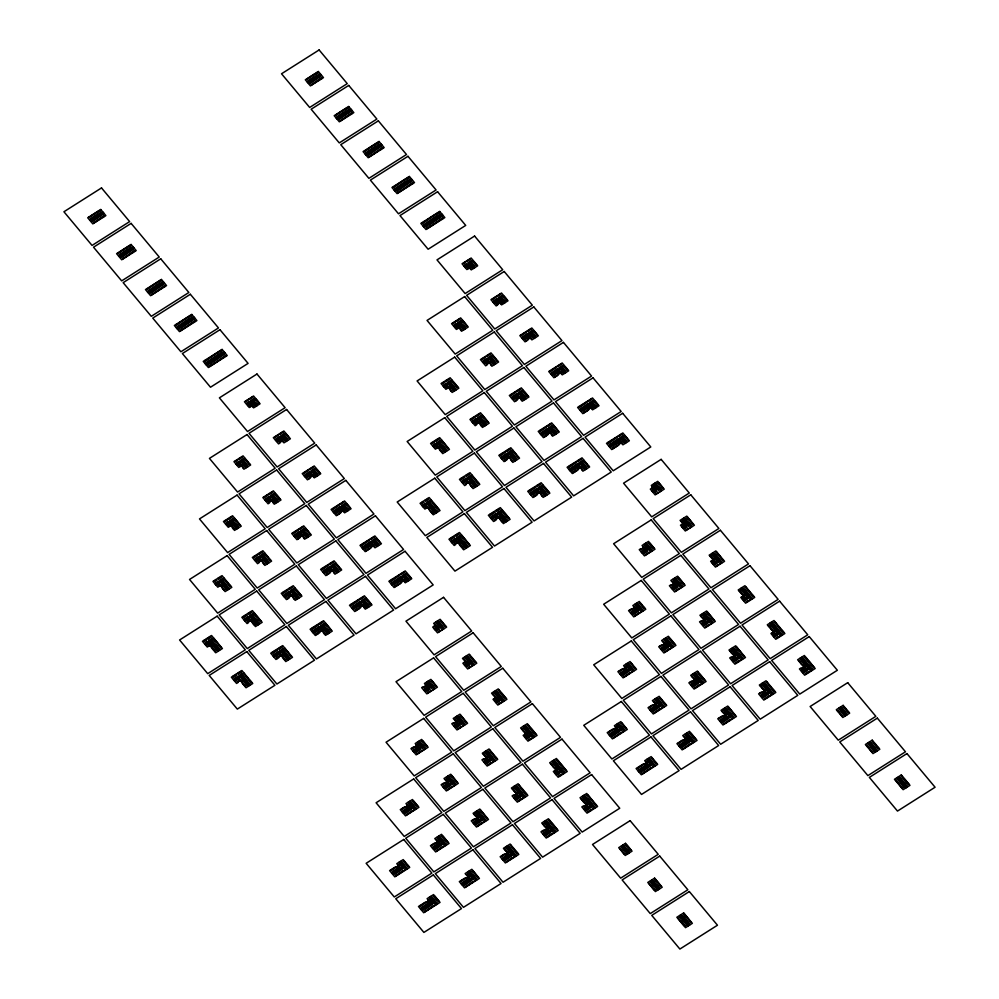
<?xml version="1.0" encoding="UTF-8"?>
<svg xmlns="http://www.w3.org/2000/svg" width="999" height="999" viewBox="0 0 999 999"><rect width="100%" height="100%" fill="white"/><g stroke="black" fill="none" stroke-linecap="round" stroke-linejoin="round"><path stroke-width="1.5" d="M89.773 220.242L102.822 211.963M307.38 82.268L320.442 73.988M90.734 221.403L103.796 213.124M308.354 83.429L321.403 75.15M118.656 256.144L133.167 246.94M336.263 118.169L350.774 108.966M119.63 257.305L134.128 248.114M337.237 119.331L351.748 110.127M147.54 292.045L163.499 281.93M365.159 154.071L381.118 143.956M148.514 293.219L164.473 283.092M366.121 155.232L382.08 145.117M176.436 327.959L193.843 316.92M394.043 189.985L411.451 178.946M177.397 329.121L194.817 318.082M395.017 191.146L412.425 180.107M205.319 363.861L224.176 351.91M422.927 225.886L441.795 213.936M206.293 365.022L225.15 353.072M423.901 227.048L442.757 215.097M246.616 404.358L255.719 398.589M464.223 266.383L473.326 260.614M247.59 405.519L256.805 399.887M465.197 267.545L474.413 261.913M251.448 405.269L257.892 401.186M469.055 267.295L475.499 263.212M251.923 405.844L249.263 407.53L244.443 401.76L253.546 395.991L260.065 403.783L253.621 407.867L250.25 403.833M469.53 267.869L466.87 269.555L462.05 263.786L471.153 258.017L477.672 265.809L471.228 269.892L467.857 265.859M252.535 406.568L258.978 402.485M470.142 268.594L476.585 264.51M236.126 464.248L245.217 458.479M453.733 326.273L462.837 320.492M275.499 440.272L286.051 433.578M493.119 302.285L503.671 295.604M237.088 465.409L246.303 459.777M454.707 327.435L463.923 321.803M276.473 441.433L284.128 436.575M494.08 303.446L501.735 298.601M284.24 436.713L287.138 434.877M501.848 298.738L504.757 296.903M240.946 465.159L247.39 461.076M458.566 327.185L465.01 323.102M241.433 465.734L238.773 467.42L233.953 461.65L243.044 455.869L250.649 464.972L243.943 469.218L242.857 467.919L249.563 463.673M459.041 327.747L456.381 329.433L451.56 323.664L460.664 317.894L468.256 326.998L461.563 331.243L460.477 329.945L467.17 325.699M281.78 440.259L288.224 436.176M499.4 302.285L505.844 298.202M279.608 442.52L282.267 440.834M497.215 304.545L499.875 302.859M242.033 466.458L248.476 462.375M459.652 328.484L466.083 324.4M282.867 441.558L289.31 437.475M500.487 303.584L506.918 299.5M225.624 524.125L234.728 518.356M443.231 386.151L452.335 380.382M265.01 500.149L275.562 493.456M482.617 362.175L493.169 355.482M226.598 525.287L235.814 519.655M304.395 476.173L316.396 468.568M444.205 387.312L453.421 381.68M522.002 338.199L534.003 330.582M265.984 501.311L273.626 496.466M483.591 363.336L491.246 358.491M273.738 496.603L276.648 494.755M491.358 358.629L494.255 356.78M305.357 477.335L314.46 471.565M522.976 339.36L532.08 333.591M230.457 525.037L236.9 520.954M314.573 471.703L317.482 469.867M448.064 387.063L454.508 382.979M532.192 333.728L535.089 331.893M230.931 525.611L228.272 527.297L223.451 521.528L232.555 515.759L241.246 526.161L234.54 530.407L232.367 527.809L239.073 523.551M448.551 387.637L445.891 389.323L441.071 383.554L450.162 377.784L458.853 388.174L452.147 392.432L449.975 389.835L456.68 385.577M271.291 500.149L277.734 496.066M488.898 362.162L495.342 358.079M269.106 502.397L271.765 500.711M486.725 364.423L489.385 362.737M231.543 526.336L237.987 522.252M312.125 475.249L318.569 471.166M449.15 388.361L455.594 384.278M529.732 337.275L536.176 333.191M309.94 477.51L312.6 475.824M527.559 339.523L530.219 337.837M272.377 501.448L278.821 497.365M489.985 363.461L496.428 359.378M313.211 476.548L319.655 472.465M530.819 338.574L537.262 334.49M279.907 498.663L273.202 502.909L274.288 504.208L280.994 499.962L273.389 490.859L262.837 497.552L268.057 503.796L269.505 502.872L264.285 496.628M497.514 360.689L490.809 364.935L491.895 366.233L498.601 361.988L490.996 352.884L480.444 359.578L485.664 365.821L487.112 364.897L481.905 358.653M233.454 529.108L240.16 524.85M451.061 391.133L457.767 386.875M215.135 584.015L224.226 578.246M432.742 446.029L441.845 440.259M254.508 560.039L265.06 553.346M472.127 422.053L482.679 415.372M216.096 585.177L225.312 579.545M293.893 536.051L305.894 528.446M433.716 447.19L442.932 441.558M511.513 398.077L523.513 390.472M255.482 561.201L263.137 556.343M473.101 423.214L480.744 418.369M263.249 556.48L266.146 554.645M333.279 512.075L346.728 503.546M480.856 418.506L483.766 416.67M550.886 374.101L564.348 365.572M294.867 537.225L303.971 531.443M512.475 399.238L521.578 393.469M219.967 584.927L226.398 580.844M304.083 531.593L306.98 529.745M437.574 446.953L444.018 442.869M521.69 393.606L524.6 391.77M220.442 585.489L217.782 587.187L212.962 581.406L222.053 575.636L231.83 587.337L225.125 591.595L221.865 587.687L228.571 583.441M334.253 513.236L344.805 506.555M438.049 447.515L435.389 449.2L430.569 443.431L439.672 437.662L449.438 449.363L442.744 453.608L439.485 449.712L446.191 445.467M551.86 375.262L562.412 368.581M260.801 560.027L267.233 555.943M344.917 506.693L347.814 504.845M478.409 422.053L484.852 417.969M562.524 368.718L565.434 366.87M258.616 562.287L261.276 560.601M476.223 424.313L478.883 422.627M221.041 586.226L227.485 582.142M301.636 535.127L308.067 531.043M438.661 448.251L445.104 444.168M519.243 397.152L525.686 393.069M299.45 537.387L302.11 535.701M517.057 399.413L519.717 397.727M261.875 561.326L268.319 557.242M342.47 510.239L348.901 506.156M479.495 423.351L485.939 419.268M560.077 372.252L566.52 368.169M340.284 512.487L342.944 510.801M557.892 374.513L560.551 372.827M302.709 536.426L309.153 532.342M520.329 398.451L526.773 394.368M269.405 558.541L262.7 562.799L264.872 565.397L271.578 561.138L262.887 550.749L252.347 557.43L257.555 563.673L259.003 562.762L253.796 556.518M343.544 511.538L349.987 507.455M487.025 420.567L480.319 424.812L482.492 427.422L489.185 423.164L480.507 412.774L469.955 419.455L475.174 425.699L476.623 424.775L471.403 418.544M561.163 373.551L567.607 369.468M222.952 588.985L229.658 584.74M310.239 533.641L303.534 537.899L304.62 539.198L311.326 534.952L303.721 525.849L291.72 533.454L296.94 539.697L299.837 537.862L294.63 531.618M440.571 451.011L447.265 446.765M527.859 395.666L521.153 399.925L522.24 401.223L528.933 396.965L521.341 387.874L509.34 395.479L514.547 401.723L517.457 399.887L512.237 393.643M263.786 564.098L270.492 559.84M481.406 426.111L488.099 421.865M224.038 590.284L230.744 586.038M441.658 452.31L448.351 448.064M204.633 643.893L213.736 638.124M422.252 505.919L431.343 500.149M244.018 619.917L254.57 613.224M461.625 481.943L472.177 475.249M205.607 645.054L214.822 639.422M283.404 595.941L295.404 588.336M423.214 507.08L432.43 501.448M501.011 457.967L513.011 450.349M244.992 621.078L252.635 616.233M462.599 483.104L470.254 478.259M252.759 616.371L255.657 614.522M322.789 571.965L336.238 563.436M470.367 478.396L473.264 476.548M540.397 433.991L553.846 425.462M284.378 597.102L293.469 591.333M501.985 459.128L511.088 453.359M209.465 644.805L215.909 640.721M293.594 591.47L296.491 589.635M362.162 547.989L377.073 538.536M427.072 506.83L433.516 502.747M511.201 453.496L514.098 451.648M579.782 410.015L594.68 400.562M209.94 645.379L207.28 647.065L202.46 641.296L211.563 635.526L222.427 648.526L215.722 652.772L211.376 647.577L218.082 643.319M323.751 573.126L334.303 566.433M427.56 507.405L424.9 509.09L420.079 503.321L429.17 497.552L440.035 510.551L433.329 514.797L428.983 509.602L435.689 505.344M541.371 435.152L551.923 428.459M250.299 619.904L256.743 615.821M334.415 566.57L337.325 564.735M467.907 481.93L474.35 477.847M552.035 428.596L554.932 426.76M248.114 622.165L250.774 620.479M363.137 549.15L375.137 541.533M465.734 484.19L468.394 482.505M580.756 411.176L592.757 403.559M210.552 646.103L216.995 642.02M291.134 595.017L297.577 590.933M375.249 541.683L378.159 539.835M428.159 508.129L434.602 504.045M508.741 457.043L515.184 452.959M592.869 403.696L595.766 401.86M288.948 597.277L291.608 595.579M506.568 459.29L509.228 457.604M251.386 621.216L257.829 617.132M331.968 570.117L338.411 566.033M468.993 483.229L475.437 479.145M549.575 432.142L556.018 428.059M329.782 572.377L332.442 570.691M547.402 434.403L550.062 432.717M292.22 596.316L298.664 592.232M372.802 545.217L379.245 541.133M509.827 458.341L516.271 454.258M590.409 407.242L596.853 403.159M370.617 547.477L373.276 545.791M588.236 409.503L590.896 407.817M258.916 618.431L252.21 622.677L255.469 626.573L262.175 622.327L252.397 610.626L241.845 617.32L247.065 623.563L248.514 622.639L243.294 616.395M333.054 571.416L339.498 567.332M476.523 480.444L469.817 484.702L473.076 488.598L479.782 484.353L470.005 472.652L459.453 479.345L464.672 485.589L466.121 484.665L460.914 478.421M550.661 433.441L557.105 429.358M212.462 648.875L219.168 644.617M299.75 593.531L293.044 597.777L295.217 600.374L301.923 596.128L293.231 585.726L281.231 593.344L286.451 599.587L289.348 597.739L284.128 591.495M373.888 546.515L380.332 542.432M430.07 510.901L436.775 506.643M517.357 455.556L510.651 459.802L512.824 462.4L519.53 458.154L510.839 447.752L498.838 455.369L504.058 461.613L506.955 459.765L501.748 453.521M591.495 408.541L597.939 404.458M253.296 623.975L260.002 619.73M340.584 568.631L333.878 572.889L334.965 574.188L341.67 569.929L334.066 560.839L320.617 569.368L325.824 575.611L330.182 572.852L324.962 566.608M470.904 486.001L477.609 481.755M558.191 430.656L551.485 434.902L552.572 436.201L559.278 431.955L551.673 422.864L538.224 431.393L543.444 437.624L547.789 434.865L542.582 428.633M213.549 650.174L220.255 645.928M294.131 599.075L300.836 594.83M431.156 512.2L437.862 507.942M511.738 461.101L518.444 456.855M254.383 625.274L261.089 621.028M471.99 487.3L478.696 483.054M214.635 651.473L221.341 647.227M432.242 513.498L438.948 509.24M233.529 679.795L244.068 673.114M451.136 541.82L461.688 535.139M272.902 655.819L284.902 648.214M490.521 517.844L502.522 510.239M234.49 680.968L242.145 676.111M452.11 542.981L459.752 538.136M242.257 676.248L245.155 674.412M312.287 631.843L325.736 623.314M459.865 538.274L462.774 536.438M529.895 493.868L543.356 485.339M273.876 656.98L282.979 651.211M491.483 519.005L500.586 513.236M283.092 651.348L285.989 649.512M351.673 607.867L366.571 598.426M500.699 513.374L503.608 511.538M569.28 469.892L584.19 460.439M313.261 633.004L323.813 626.323M530.869 495.029L544.443 486.638M239.81 679.795L246.241 675.711M323.926 626.46L326.823 624.612M391.059 583.891L407.405 573.526M457.417 541.82L463.861 537.737M608.666 445.916L625.024 435.552M237.625 682.055L240.284 680.369M352.647 609.028L364.647 601.423M455.232 544.08L457.892 542.395M570.254 471.053L582.255 463.449M280.644 654.894L287.075 650.811M364.76 601.56L367.657 599.725M498.251 516.92L504.695 512.837M582.367 463.586L585.277 461.75M278.459 657.155L281.119 655.469M392.033 585.052L405.482 576.523M496.066 519.18L498.726 517.494M609.64 447.077L623.089 438.549M240.896 681.093L247.327 677.01M321.478 629.994L327.909 625.911M405.594 576.66L408.491 574.825M458.504 543.119L464.947 539.035M539.085 492.02L545.529 487.937M623.201 438.686L626.111 436.85M319.293 632.255L321.953 630.569M536.9 494.28L539.56 492.594M281.73 656.193L288.162 652.11M362.312 605.107L368.743 601.023M499.338 518.219L505.781 514.135M579.919 467.132L586.363 463.049M360.127 607.367L362.787 605.669M577.734 469.38L580.394 467.694M248.414 678.309L241.708 682.567L246.054 687.762L252.759 683.503L241.908 670.516L231.356 677.197L236.563 683.441L238.012 682.529L232.804 676.286M322.565 631.306L328.996 627.222M403.146 580.207L409.578 576.123M466.034 540.334L459.328 544.58L463.673 549.787L470.367 545.529L459.515 532.529L448.963 539.223L454.183 545.466L455.631 544.542L450.412 538.311M540.172 493.319L546.615 489.235M620.754 442.232L627.197 438.149M400.961 582.467L403.621 580.781M618.568 444.493L621.228 442.807M289.248 653.408L282.542 657.667L285.801 661.563L292.507 657.317L282.742 645.616L270.729 653.221L275.949 659.465L278.846 657.629L273.639 651.385M363.399 606.405L369.83 602.322M506.868 515.434L500.162 519.692L503.421 523.588L510.114 519.33L500.349 507.642L488.349 515.247L493.556 521.49L496.466 519.655L491.246 513.411M581.006 468.431L587.449 464.348M242.794 683.865L249.5 679.607M330.082 628.521L323.376 632.767L325.549 635.364L332.255 631.118L323.576 620.716L310.115 629.245L315.334 635.489L319.68 632.729L314.473 626.485M404.233 581.505L410.664 577.422M460.414 545.879L467.12 541.633M547.702 490.534L540.996 494.792L543.169 497.39L549.862 493.144L541.183 482.742L527.734 491.271L532.942 497.514L537.3 494.755L532.08 488.511M621.84 443.531L628.284 439.448M283.629 658.965L290.334 654.707M370.916 603.621L364.21 607.867L365.297 609.165L372.003 604.919L364.41 595.816L349.5 605.269L354.72 611.513L360.514 607.829L355.307 601.585M501.248 520.991L507.954 516.733M588.536 465.646L581.83 469.892L582.917 471.191L589.622 466.945L582.017 457.842L567.107 467.295L572.327 473.538L578.134 469.855L572.914 463.611M243.881 685.164L250.587 680.906M324.463 634.065L331.168 629.82M461.501 547.177L468.206 542.932M542.082 496.091L548.788 491.845M284.715 660.264L291.421 656.018M502.335 522.29L509.028 518.031M244.967 686.463L251.673 682.205M462.587 548.488L469.28 544.23M434.752 624.687L441.196 620.604M652.359 486.713L658.803 482.629M435.364 625.411L432.704 627.097L437.525 632.879L446.628 627.097L440.109 619.305L433.666 623.388L437.038 627.422M652.971 487.437L650.312 489.123L655.132 494.892L664.235 489.123L657.717 481.331L651.286 485.414L654.657 489.448M435.839 625.986L442.282 621.902M653.446 488.012L659.889 483.928M440.459 625.049L443.369 623.201M658.079 487.062L660.976 485.227M434.378 629.108L440.584 625.187M651.997 491.133L658.191 487.2M435.352 630.269L444.455 624.5M652.959 492.295L662.062 486.525M442.632 627.647L445.542 625.799M660.252 489.672L663.149 487.824M470.267 655.406L463.561 659.652L462.475 658.353L469.18 654.108L476.785 663.199L467.682 668.968L462.862 663.199L465.522 661.513M687.874 517.42L681.168 521.678L680.082 520.379L686.788 516.121L694.392 525.224L685.289 530.993L680.469 525.224L683.129 523.538M425.524 684.765L431.968 680.681M643.144 546.79L649.575 542.707M423.476 687.175L426.136 685.489M464.91 660.789L471.353 656.705M641.083 549.2L643.743 547.514M682.517 522.814L688.96 518.731M426.61 686.063L433.054 681.98M644.23 548.089L650.661 544.005M465.996 662.087L472.44 658.004M683.603 524.113L690.047 520.029M431.243 685.114L434.14 683.279M648.851 547.14L651.748 545.304M423.701 690.109L431.356 685.252M641.321 552.135L648.963 547.277M470.616 661.138L473.526 659.303M688.236 523.164L691.133 521.328M464.535 665.209L470.741 661.276M682.155 527.235L688.348 523.301M424.675 691.271L435.227 684.577M642.282 553.296L652.834 546.603M465.509 666.37L474.612 660.601M683.116 528.396L692.22 522.627M433.404 687.712L436.313 685.876M651.023 549.737L653.92 547.902M472.789 663.736L475.699 661.9M690.409 525.761L693.306 523.926M492.632 694.455L499.338 690.197M710.239 556.468L716.945 552.222M461.038 715.471L454.333 719.73L453.246 718.431L459.952 714.173L467.557 723.276L457.005 729.957L451.785 723.726L453.234 722.801L458.454 729.045M678.646 577.497L671.94 581.755L670.853 580.444L677.559 576.198L685.164 585.302L674.612 591.982L669.392 585.739L670.853 584.827L676.061 591.071M416.296 744.829L422.739 740.746M500.424 691.495L493.718 695.754L491.545 693.144L498.251 688.898L506.93 699.3L497.839 705.069L493.019 699.3L495.679 697.614M633.915 606.855L640.347 602.772M718.031 553.521L711.325 557.767L709.153 555.169L715.858 550.924L724.55 561.326L715.446 567.095L710.626 561.326L713.286 559.627M414.248 747.252L416.908 745.566M455.681 720.853L462.125 716.77M631.855 609.278L634.515 607.592M673.289 582.879L679.732 578.796M417.382 746.141L423.826 742.057M453.633 723.276L456.293 721.59M495.067 696.877L501.51 692.794M635.002 608.154L641.433 604.07M671.241 585.302L673.9 583.616M712.674 558.903L719.118 554.82M456.768 722.152L463.211 718.069M674.375 584.178L680.819 580.094M422.015 745.192L424.912 743.356M496.153 698.176L502.597 694.093M639.622 607.217L642.519 605.369M713.761 560.202L720.204 556.118M413.024 751.098L422.127 745.329M630.631 613.124L639.735 607.355M461.388 721.216L464.298 719.38M679.008 583.241L681.905 581.393M453.858 726.198L461.513 721.353M671.465 588.224L679.12 583.379M413.998 752.259L425.999 744.655M500.774 697.24L503.683 695.391M631.605 614.285L643.606 606.68M718.393 559.265L721.29 557.417M494.692 701.31L500.886 697.377M712.299 563.324L718.506 559.403M454.832 727.359L465.384 720.679M672.439 589.385L682.991 582.692M424.188 747.789L427.085 745.953M495.666 702.472L504.77 696.703M641.795 609.815L644.692 607.979M713.274 564.485L722.377 558.716M463.561 723.813L466.471 721.977M681.181 585.839L684.078 584.003M502.947 699.837L505.856 698.001M720.566 561.863L723.463 560.014M521.703 729.245L528.409 724.999M739.31 591.271L746.016 587.025M483.404 754.52L490.109 750.274M701.011 616.545L707.717 612.3M451.81 775.549L445.104 779.794L444.018 778.496L450.724 774.25L458.329 783.341L446.328 790.958L441.108 784.715L444.006 782.879L449.225 789.123M522.789 730.544L529.495 726.298M669.417 637.574L662.724 641.82L661.638 640.521L668.331 636.276L675.936 645.366L663.935 652.984L658.716 646.74L661.625 644.892L666.832 651.136M740.396 592.569L747.102 588.324M407.068 804.907L413.511 800.823M491.196 751.573L484.49 755.818L482.317 753.221L489.023 748.975L497.714 759.365L487.162 766.058L481.943 759.814L483.391 758.903L488.611 765.134M624.687 666.932L631.131 662.849M708.803 613.598L702.097 617.844L699.924 615.247L706.63 611.001L715.321 621.39L704.77 628.084L699.55 621.84L701.011 620.916L706.218 627.16M405.02 807.329L407.679 805.631M446.453 780.931L452.897 776.847M530.581 727.597L523.876 731.842L520.616 727.946L527.322 723.701L537.087 735.389L527.996 741.158L523.176 735.389L525.836 733.703M622.639 669.342L625.299 667.657M664.073 642.956L670.504 638.873M748.189 589.622L741.483 593.868L738.224 589.972L744.929 585.714L754.707 597.414L745.604 603.184L740.783 597.414L743.443 595.729M408.154 806.205L414.597 802.122M444.405 783.341L447.065 781.655M485.839 756.955L492.282 752.871M625.774 668.231L632.205 664.148M662.012 645.366L664.672 643.681M703.446 618.98L709.889 614.897M447.54 782.229L453.983 778.146M483.791 759.365L486.451 757.679M525.224 732.979L531.668 728.895M665.159 644.255L671.59 640.172M701.398 621.39L704.058 619.705M742.831 595.004L749.275 590.921M412.787 805.269L415.684 803.421M486.925 758.253L493.369 754.17M630.394 667.282L633.291 665.446M704.532 620.279L710.976 616.196M402.347 812.087L412.899 805.406M619.954 674.113L630.506 667.419M452.172 781.293L455.069 779.445M526.311 734.277L532.754 730.194M669.78 643.306L672.677 641.47M743.918 596.303L750.361 592.22M443.181 787.2L452.285 781.43M660.789 649.213L669.892 643.443M403.321 813.248L416.77 804.719M491.545 757.304L494.455 755.469M620.928 675.274L634.377 666.745M709.165 619.33L712.062 617.494M484.016 762.299L491.67 757.454M701.623 624.325L709.278 619.467M444.155 788.361L456.156 780.743M530.931 733.328L533.841 731.493M661.763 650.386L673.763 642.769M748.551 595.354L751.448 593.518M524.85 737.399L531.043 733.466M742.457 599.425L748.663 595.491M414.96 807.866L417.857 806.018M484.99 763.461L495.541 756.767M632.567 669.892L635.464 668.044M702.597 625.486L713.149 618.793M454.333 783.89L457.242 782.042M525.824 738.561L534.915 732.791M671.952 645.916L674.849 644.068M743.431 600.586L752.534 594.817M493.718 759.914L496.628 758.066M711.338 621.927L714.235 620.092M533.104 735.938L536.001 734.09M750.711 597.951L753.621 596.116M550.774 764.048L557.479 759.789M768.381 626.061L775.087 621.815M512.475 789.322L519.18 785.064M730.082 651.348L736.787 647.09M474.175 814.597L480.881 810.351M551.86 765.346L558.566 761.088M691.783 676.623L698.488 672.364M769.467 627.372L776.173 623.114M442.582 835.626L435.876 839.872L434.79 838.573L441.496 834.327L449.1 843.418L435.651 851.947L430.432 845.703L434.79 842.944L439.997 849.187M513.561 790.621L520.267 786.363M660.189 697.639L653.496 701.897L652.409 700.599L659.115 696.34L666.708 705.444L653.259 713.973L648.039 707.729L652.397 704.969L657.604 711.213M731.168 652.647L737.874 648.388M397.852 864.984L404.283 860.901M481.968 811.65L475.262 815.896L473.089 813.298L479.795 809.04L488.486 819.442L476.486 827.047L471.266 820.816L474.163 818.968L479.383 825.211M552.947 766.645L559.652 762.387M615.459 727.01L621.902 722.926M699.575 673.663L692.869 677.921L690.709 675.324L697.402 671.066L706.093 681.468L694.093 689.073L688.873 682.829L691.783 680.993L696.99 687.237M770.554 628.671L777.259 624.412M395.791 867.394L398.451 865.708M437.225 841.008L443.668 836.925M521.353 787.674L514.647 791.92L511.388 788.024L518.094 783.765L527.872 795.466L517.32 802.16L512.1 795.916L513.548 794.992L518.768 801.235M613.411 729.42L616.071 727.734M654.845 703.034L661.276 698.95M738.96 649.687L732.255 653.945L728.995 650.049L735.701 645.791L745.479 657.492L734.927 664.185L729.707 657.941L731.156 657.017L736.375 663.261M398.938 866.283L405.369 862.199M435.177 843.418L437.837 841.732M476.61 817.032L483.054 812.949M560.739 763.686L554.033 767.944L549.687 762.749L556.393 758.491L567.245 771.49L558.154 777.259L553.334 771.49L555.993 769.804M616.545 728.308L622.989 724.225M652.784 705.444L655.444 703.758M694.23 679.058L700.661 674.974M778.346 625.711L771.64 629.969L767.294 624.762L774 620.516L784.864 633.516L775.761 639.285L770.941 633.516L773.601 631.83M438.311 842.307L444.755 838.223M474.562 819.442L477.222 817.756M515.996 793.056L522.44 788.973M655.931 704.332L662.362 700.249M692.17 681.468L694.829 679.782M733.603 655.069L740.047 650.986M403.559 865.334L406.456 863.498M477.697 818.331L484.14 814.247M513.948 795.466L516.608 793.78M555.382 769.08L561.825 764.997M621.166 727.359L624.075 725.524M695.304 680.356L701.748 676.273M731.555 657.492L734.215 655.806M772.989 631.093L779.432 627.01M391.67 873.089L403.671 865.471M609.278 735.114L621.278 727.497M442.944 841.358L445.841 839.522M517.082 794.355L523.526 790.271M660.551 703.383L663.448 701.548M734.69 656.38L741.133 652.297M432.505 848.188L443.057 841.495M650.112 710.214L660.664 703.521M392.644 874.25L407.542 864.797M482.317 817.382L485.227 815.546M556.468 770.379L562.912 766.295M610.252 736.275L625.149 726.822M699.937 679.407L702.834 677.572M774.075 632.392L780.519 628.309M473.339 823.288L482.442 817.519M690.946 685.314L700.049 679.545M433.479 849.35L446.928 840.821M521.703 793.406L524.612 791.57M651.086 711.375L664.535 702.846M739.322 655.431L742.22 653.596M514.173 798.401L521.828 793.543M731.78 660.414L739.435 655.569M405.731 867.931L408.628 866.096M474.313 824.45L486.313 816.845M561.088 769.43L563.985 767.594M623.339 729.957L626.236 728.121M691.92 686.475L703.92 678.87M778.696 631.455L781.605 629.62M555.007 773.501L561.201 769.567M772.614 635.526L778.82 631.593M445.117 843.955L448.014 842.12M515.147 799.562L525.699 792.869M662.724 705.981L665.621 704.145M732.754 661.575L743.306 654.894M484.49 819.979L487.4 818.144M555.981 774.662L565.072 768.893M702.11 682.005L705.007 680.169M773.588 636.688L782.692 630.918M523.876 796.003L526.785 794.168M741.495 658.029L744.392 656.193M563.261 772.027L566.158 770.192M780.868 634.053L783.778 632.217M581.106 799.025L587.812 794.779M798.725 661.051L805.431 656.805M542.819 824.312L549.512 820.054M760.426 686.325L767.132 682.08M504.52 849.587L511.226 845.329M582.192 800.324L588.898 796.078M722.127 711.6L728.833 707.354M799.812 662.349L806.518 658.104M472.927 870.604L466.221 874.862L465.134 873.563L471.84 869.305L479.433 878.408L464.535 887.861L459.315 881.618L465.122 877.934L470.342 884.177M543.893 825.611L550.599 821.353M690.534 732.629L683.828 736.887L682.742 735.589L689.447 731.33L697.052 740.434L682.142 749.874L676.935 743.643L682.729 739.959L687.949 746.203M761.513 687.624L768.219 683.378M428.184 899.974L434.627 895.891M512.3 846.628L505.606 850.886L503.434 848.288L510.139 844.03L518.818 854.432L505.369 862.961L500.149 856.717L504.507 853.958L509.715 860.201M583.279 801.635L589.984 797.377M645.791 761.987L652.235 757.904M729.919 708.653L723.214 712.911L721.041 710.301L727.747 706.056L736.438 716.458L722.976 724.987L717.769 718.743L722.115 715.983L727.334 722.227M800.898 663.648L807.604 659.402M426.136 902.384L428.796 900.698M467.569 875.986L474.013 871.902M551.685 822.652L544.979 826.91L541.733 823.001L548.426 818.755L558.204 830.456L546.203 838.061L540.983 831.817L543.893 829.982L549.1 836.225M643.743 764.41L646.403 762.724M685.177 738.011L691.62 733.928M769.305 684.677L762.599 688.935L759.34 685.027L766.046 680.781L775.811 692.482L763.81 700.087L758.603 693.843L761.5 692.007L766.72 698.251M429.27 901.273L435.714 897.189M465.522 878.408L468.181 876.722M506.955 852.01L513.386 847.926M591.071 798.676L584.365 802.934L580.019 797.726L586.725 793.481L597.589 806.48L587.037 813.161L581.818 806.917L583.266 806.006L588.486 812.249M646.877 763.286L653.321 759.203M683.129 740.434L685.789 738.748M724.562 714.035L731.006 709.952M808.678 660.701L801.985 664.947L797.639 659.752L804.345 655.506L815.196 668.506L804.645 675.187L799.437 668.943L800.886 668.031L806.093 674.275M468.656 877.297L475.099 873.213M504.895 854.432L507.554 852.746M546.341 828.034L552.772 823.95M686.263 739.31L692.707 735.227M722.514 716.458L725.174 714.772M763.948 690.059L770.391 685.976M433.891 900.324L436.8 898.488M508.041 853.321L514.473 849.225M544.28 830.456L546.94 828.77M585.714 804.058L592.157 799.974M651.51 762.349L654.407 760.514M725.649 715.334L732.092 711.251M761.9 692.482L764.56 690.796M803.333 666.083L809.764 662M420.554 908.99L434.016 900.461M638.174 771.016L651.623 762.487M473.276 876.348L476.186 874.512M547.415 829.332L553.858 825.249M583.666 806.48L586.326 804.794M690.896 738.373L693.793 736.525M765.034 691.358L771.478 687.275M801.273 668.506L803.933 666.808M461.388 884.09L473.389 876.485M679.008 746.116L691.008 738.511M421.528 910.151L437.887 899.787M512.662 852.372L515.559 850.536M586.8 805.356L593.244 801.273M639.135 772.177L655.494 761.812M730.269 714.397L733.179 712.549M804.42 667.382L810.851 663.299M502.222 859.202L512.774 852.509M719.842 721.216L730.394 714.535M462.362 885.251L477.26 875.811M552.047 828.396L554.944 826.56M679.969 747.277L694.879 737.836M769.655 690.421L772.564 688.573M543.056 834.302L552.16 828.533M760.676 696.328L769.767 690.559M436.063 902.921L438.973 901.086M503.196 860.364L516.645 851.835M591.433 804.42L594.33 802.572M653.683 764.947L656.58 763.111M720.803 722.389L734.265 713.848M809.04 666.445L811.937 664.597M583.891 809.402L591.545 804.557M801.51 671.428L809.153 666.583M475.449 878.945L478.346 877.11M544.03 835.464L556.031 827.859M693.056 740.971L695.966 739.135M761.638 697.489L773.638 689.872M514.835 854.969L517.732 853.134M584.865 810.564L595.416 803.883M732.442 716.995L735.351 715.159M802.472 672.589L813.024 665.896M554.22 830.993L557.117 829.158M771.827 693.019L774.725 691.183M593.606 807.017L596.503 805.182M811.213 669.043L814.11 667.195M619.792 848.975L626.623 844.642M837.399 711.001L844.242 706.655M620.879 850.274L627.709 845.941M838.486 712.299L845.329 707.954M621.965 851.573L628.796 847.239M839.572 713.598L846.415 709.265M623.051 852.871L629.882 848.538M840.659 714.897L847.489 710.564M624.138 854.17L630.968 849.837M841.745 716.196L848.576 711.862M648.863 883.765L655.694 879.432M866.47 745.791L873.313 741.458M649.949 885.064L656.78 880.731M867.557 747.09L874.4 742.756M651.036 886.363L657.866 882.03M868.643 748.388L875.486 744.055M652.122 887.661L658.953 883.328M869.729 749.687L876.56 745.354M653.209 888.973L660.039 884.627M870.816 750.986L877.646 746.653M654.295 890.271L661.126 885.938M871.902 752.284L878.733 747.951M677.934 918.568L684.765 914.235M895.541 780.594L902.384 776.248M679.02 919.867L685.851 915.534M896.627 781.892L903.471 777.559M680.107 921.165L686.937 916.832M897.714 783.191L904.545 778.858M681.193 922.464L688.024 918.131M898.8 784.49L905.631 780.157M682.28 923.763L689.11 919.43M899.887 785.788L906.717 781.455M683.366 925.062L690.197 920.728M900.973 787.087L907.804 782.754M684.452 926.36L691.283 922.027M902.06 788.386L908.89 784.053M438.261 212.375L443.381 218.494M407.929 177.385L413.049 183.504M621.403 433.866L623.576 436.463M377.585 142.395L382.704 148.514M436.813 213.287L441.933 219.418M591.058 398.876L593.231 401.486M347.252 107.405L352.372 113.536M406.481 178.297L411.6 184.428M560.726 363.898L562.899 366.496M619.942 434.79L626.46 442.582M316.908 72.427L322.028 78.546M376.136 143.319L381.256 149.438M435.364 214.211L440.484 220.329M530.382 328.908L532.554 331.506M589.61 399.8L596.128 407.604M345.804 108.329L350.911 114.448M405.032 179.221L410.139 185.352M621.79 439.373L625.162 443.406M500.049 293.918L502.21 296.516M559.265 364.81L565.784 372.615M618.493 435.714L621.64 439.473M315.459 73.339L320.579 79.47M374.687 144.231L379.807 150.362M433.916 215.122L439.036 221.254M591.458 404.383L594.83 408.416M469.705 258.928L471.878 261.538M528.933 329.832L535.452 337.625M588.161 400.724L591.296 404.483M344.355 109.253L349.463 115.372M403.571 180.145L408.691 186.264M561.113 369.393L564.485 373.439M498.588 294.842L505.107 302.635M557.817 365.734L560.963 369.493M801.435 657.342L812.299 670.341M314.011 74.263L319.131 80.382M373.239 145.155L378.359 151.274M432.467 216.046L437.587 222.178M616.645 436.875L619.792 440.634M530.781 334.415L534.153 338.449M468.256 259.852L474.775 267.657M527.484 330.744L530.619 334.503M619.555 440.796L622.926 444.83L629.37 440.746L622.852 432.954L606.493 443.319L611.713 449.562L618.968 444.955L613.748 438.723M654.82 483.166L661.338 490.971M683.89 517.969L691.495 527.06M712.961 552.759L721.64 563.161M742.032 587.562L751.797 599.25M771.103 622.352L781.955 635.352M342.894 110.165L348.014 116.296M402.122 181.056L407.242 187.188M586.313 401.898L589.46 405.656M500.437 299.425L503.808 303.459M800.137 658.166L807.854 667.394M497.14 295.766L500.287 299.525M589.21 405.806L592.582 409.84L599.025 405.756L592.507 397.964L577.609 407.405L582.829 413.648L588.623 409.977L583.416 403.733M807.704 667.494L810.851 671.266M312.562 75.187L317.682 81.306M371.79 146.079L376.898 152.198M431.019 216.97L436.126 223.089M555.968 366.908L559.115 370.666M615.197 437.799L620.017 443.568M840.384 707.117L846.902 714.909M869.455 741.907L877.06 751.011M898.526 776.71L907.204 787.112M470.104 264.435L473.476 268.469M653.521 483.991L656.892 488.024M682.592 518.793L687.05 524.125M711.663 553.583L717.207 560.227M740.734 588.386L747.364 596.316M769.804 623.176L777.522 632.417M466.808 260.776L469.942 264.535M558.878 370.816L562.25 374.862L568.681 370.779L562.175 362.974L548.726 371.503L553.933 377.747L558.291 374.987L553.071 368.743M656.743 488.124L659.877 491.883M686.9 524.225L690.034 527.984M717.057 560.314L720.192 564.085M747.215 596.415L750.349 600.174M777.359 632.517L780.506 636.276M341.446 111.089L346.566 117.208M400.674 181.98L405.794 188.112M525.636 331.918L528.783 335.676M584.865 402.809L589.685 408.579M528.533 335.839L531.905 339.872L538.349 335.789L531.83 327.984L519.83 335.602L525.049 341.845L527.947 339.997L522.739 333.753M839.085 707.941L845.604 715.734M868.156 742.732L875.761 751.835M897.227 777.534L905.918 787.936M311.114 76.099L316.221 82.23M370.342 146.99L375.449 153.122M429.558 217.882L434.677 224.013M495.292 296.928L498.439 300.687M554.52 367.819L559.34 373.589M805.856 668.668L809.003 672.427M498.201 300.849L501.573 304.882L508.004 300.799L501.498 293.007L490.946 299.688L496.153 305.931L497.614 305.02L492.395 298.776M802.247 664.785L805.619 668.818M339.997 112.013L345.117 118.132M399.225 182.904L404.345 189.023M464.96 261.95L468.094 265.709M524.188 332.842L529.008 338.611M654.894 489.298L658.041 493.056M685.052 525.387L688.199 529.158M715.209 561.488L718.343 565.247M745.366 597.589L748.501 601.348M775.524 633.678L778.658 637.449M681.43 521.503L684.814 525.549M711.588 557.604L714.959 561.638M741.745 593.706L745.117 597.739M771.902 629.795L775.274 633.841M309.653 77.023L314.772 83.142M368.881 147.914L374.001 154.033M428.109 218.806L433.229 224.937M493.843 297.852L498.663 303.621M612.3 439.635L617.519 445.879M802.734 667.582L807.554 673.351M338.549 112.924L343.668 119.056M397.777 183.816L402.884 189.947M463.511 262.862L468.331 268.631M581.955 404.657L587.175 410.889M651.76 488.211L656.58 493.981M681.917 524.3L686.738 530.069M712.075 560.402L716.895 566.171M742.232 596.49L747.052 602.272M772.389 632.592L777.21 638.361M308.204 77.947L313.324 84.066M367.432 148.839L372.552 154.957M426.66 219.73L431.78 225.849M551.623 369.667L556.843 375.911M610.851 440.559L616.058 446.803M337.1 113.849L342.207 119.967M396.328 184.74L401.436 190.859M521.278 334.677L526.498 340.921M580.506 405.569L585.726 411.813M306.755 78.859L311.875 84.99M365.984 149.75L371.104 155.881M425.212 220.642L430.332 226.773M550.174 370.579L555.382 376.823M609.402 441.483L614.61 447.714M335.639 114.773L340.759 120.891M394.867 185.664L399.987 191.783M579.058 406.493L584.278 412.737M364.535 150.674L369.655 156.793M423.763 221.566L428.871 227.697M607.941 442.395L613.161 448.638M393.419 186.576L398.539 192.707M422.315 222.49L427.422 228.609M580.569 458.766L582.742 461.363M550.224 423.776L552.397 426.373M519.892 388.786L522.065 391.396M579.108 459.69L586.713 468.781M489.547 353.808L491.72 356.406M548.776 424.7L556.381 433.791M580.956 464.273L585.414 469.605M459.215 318.818L461.376 321.416M518.431 389.71L526.036 398.813M577.659 460.601L580.806 464.36M763.136 682.617L772.914 694.317M550.624 429.283L555.082 434.615M488.099 354.72L495.704 363.823M547.327 425.611L550.461 429.383M645.591 543.244L652.11 551.036M674.662 578.034L682.267 587.137M703.733 612.837L712.424 623.239M732.804 647.627L742.569 659.328M520.279 394.293L524.737 399.637M761.85 683.441L768.481 691.383M457.754 319.742L465.359 328.833M516.982 390.634L520.129 394.393M768.318 691.47L771.465 695.242M575.811 461.775L578.958 465.534M486.65 355.644L494.405 364.647M578.721 465.684L582.092 469.73M644.293 544.068L650.661 551.96M673.363 578.858L680.806 588.061M702.434 613.661L710.963 624.15M731.505 648.451L741.121 660.252M545.479 426.785L548.626 430.544M456.306 320.654L464.06 329.658M548.376 430.706L551.748 434.74M515.134 391.808L518.281 395.567M574.363 462.699L579.183 468.469M766.47 692.644L769.617 696.403M518.044 395.716L521.416 399.75M762.861 688.761L766.233 692.794M484.802 356.818L487.949 360.577M544.03 427.709L548.851 433.479M645.666 549.375L648.813 553.134M675.824 585.464L678.97 589.223M705.981 621.565L709.128 625.324M736.138 657.654L739.272 661.425M487.699 360.726L491.071 364.772M645.429 549.525L642.057 545.491L648.488 541.408L655.007 549.2L644.455 555.894L639.248 549.65L640.696 548.726L645.903 554.969M672.215 581.58L675.586 585.614M702.359 617.682L705.744 621.715M732.517 653.771L735.888 657.817M454.458 321.828L457.604 325.587M513.686 392.719L518.506 398.489M763.348 691.558L768.169 697.327M457.367 325.736L460.739 329.782M483.354 357.729L488.174 363.499M642.544 548.276L647.364 554.045M672.689 584.378L677.509 590.147M702.846 620.479L707.667 626.248M733.004 656.568L737.824 662.337M453.009 322.752L457.829 328.521M571.465 464.535L576.685 470.779M541.121 429.545L546.341 435.789M510.789 394.555L516.008 400.799M570.017 465.459L575.224 471.703M760.052 692.919L765.259 699.163M539.672 430.469L544.892 436.713M568.568 466.371L573.776 472.614M539.735 483.666L541.908 486.263M509.39 448.676L511.563 451.273M479.058 413.686L481.231 416.283M538.286 484.577L546.965 494.98M724.849 707.891L733.528 718.293M448.713 378.696L450.886 381.306M507.942 449.6L516.633 459.99M636.363 603.321L642.881 611.113M665.434 638.111L673.039 647.215M694.505 672.914L703.196 683.304M540.122 489.16L545.666 495.804M723.551 708.716L729.095 715.359M477.597 414.61L486.288 425M536.825 485.502L539.972 489.26M728.933 715.446L732.08 719.218M447.265 379.62L455.956 390.022M506.493 450.512L515.334 460.814M635.064 604.133L641.433 612.037M664.135 638.935L671.59 648.126M693.206 673.726L701.735 684.228M479.445 419.193L484.99 425.824M476.148 415.522L479.295 419.293M534.977 486.675L538.124 490.434M727.097 716.62L730.232 720.379M449.113 384.203L454.657 390.846M537.887 490.584L541.258 494.617M723.476 712.737L726.847 716.77M445.816 380.544L448.951 384.303M504.645 451.685L507.792 455.444M636.438 609.44L639.585 613.199M666.595 645.541L669.742 649.3M696.753 681.63L699.899 685.401M507.542 455.594L510.914 459.64M636.201 609.59L632.829 605.556L639.26 601.473L645.779 609.278L633.778 616.883L628.558 610.639L631.468 608.803L636.675 615.047M662.986 641.658L666.358 645.691M693.144 677.747L696.515 681.793M474.3 416.695L477.447 420.454M533.528 487.587L538.349 493.356M723.963 715.534L728.783 721.303M477.21 420.616L480.581 424.65M443.968 381.705L447.115 385.477M503.196 452.609L508.016 458.379M633.316 608.354L638.136 614.123M663.473 644.455L668.294 650.224M693.618 680.544L698.438 686.313M446.865 385.626L450.237 389.66M472.852 417.619L477.672 423.389M442.52 382.629L447.34 388.399M530.631 489.435L535.851 495.679M720.666 716.895L725.886 723.139M500.287 454.445L505.506 460.689M630.019 609.715L635.227 615.958M660.177 645.816L665.384 652.06M690.321 681.917L695.541 688.161M529.183 490.347L534.39 496.59M719.218 717.819L724.425 724.063M498.901 508.553L501.073 511.163M686.55 733.166L694.143 742.269M468.556 473.576L470.729 476.173M627.135 663.386L633.653 671.191M656.206 698.189L663.811 707.28M438.224 438.586L440.397 441.183M497.452 509.478L507.217 521.178M685.252 733.99L692.694 743.194M625.836 664.21L629.208 668.244M654.907 699.013L659.365 704.345M467.107 474.488L476.885 486.188M629.058 668.343L632.205 672.102M659.215 704.445L662.362 708.204M499.288 514.06L505.919 522.002M436.763 439.51L446.541 451.198M495.991 510.402L499.138 514.16M687.712 740.596L690.846 744.355M468.956 479.07L475.586 487.012M684.09 736.713L687.462 740.759M465.659 475.412L468.793 479.17M627.21 669.517L630.357 673.276M657.367 705.619L660.514 709.377M438.611 444.093L445.242 452.023M626.972 669.667L623.601 665.634L630.044 661.55L636.55 669.342L623.101 677.871L617.882 671.628L622.24 668.88L627.459 675.112M653.758 701.735L657.13 705.769M435.314 440.422L438.461 444.18M494.143 511.563L497.29 515.334M684.577 739.51L689.397 745.279M497.052 515.484L500.424 519.517M463.811 476.585L466.958 480.344M624.088 668.431L628.908 674.2M654.245 704.52L659.065 710.289M466.708 480.494L470.079 484.527M433.466 441.595L436.613 445.354M492.694 512.487L497.514 518.256M436.376 445.504L439.747 449.55M462.362 477.497L467.182 483.266M432.018 442.52L436.838 448.289M681.281 740.883L686.5 747.115M620.791 669.792L625.998 676.036M650.948 705.893L656.156 712.137M489.797 514.323L495.017 520.566M679.832 741.795L685.052 748.039M619.343 670.716L624.55 676.96M649.487 706.805L654.707 713.049M678.383 742.719L683.591 748.963M648.251 758.453L654.77 766.245M617.906 723.463L624.425 731.256M646.952 759.265L650.324 763.311M458.066 533.454L460.239 536.051M650.174 763.411L653.309 767.17M616.608 724.287L619.992 728.321M427.722 498.464L429.895 501.073M619.83 728.421L622.976 732.18M456.618 534.378L467.47 547.377M648.326 764.572L651.473 768.343M648.089 764.735L644.705 760.689L651.148 756.605L657.667 764.41L641.308 774.774L636.101 768.531L643.356 763.935L648.563 770.179M426.273 499.388L437.137 512.387M617.981 729.595L621.128 733.353M458.454 538.961L466.171 548.189M617.744 729.745L614.373 725.711L620.816 721.628L627.322 729.42L612.424 738.873L607.205 732.629L613.011 728.945L618.231 735.189M455.157 535.289L458.304 539.06M645.192 763.486L650.012 769.255M428.121 503.971L435.839 513.211M424.825 500.312L427.959 504.07M614.86 728.496L619.68 734.265M453.309 536.463L456.456 540.222M456.218 540.384L459.59 544.418M422.977 501.473L426.123 505.244M425.874 505.394L429.245 509.428M451.86 537.387L456.68 543.156M641.895 764.859L647.115 771.103M421.528 502.397L426.348 508.166M611.563 729.869L616.77 736.113M640.446 765.771L645.666 772.015M610.114 730.793L615.322 737.025M638.998 766.695L644.218 772.939M608.653 731.705L613.873 737.949M637.549 767.619L642.757 773.85M220.654 350.349L225.774 356.468M190.322 315.359L195.429 321.478M403.783 571.84L405.956 574.45M159.977 280.369L165.097 286.501M219.206 351.261L224.325 357.392M373.451 536.863L375.624 539.46M129.645 245.379L134.753 251.511M188.861 316.283L193.981 322.402M343.107 501.873L345.279 504.47M402.335 572.764L408.853 580.569M99.301 210.402L104.42 216.521M158.529 281.293L163.649 287.412M217.757 352.185L222.877 358.304M312.774 466.883L314.947 469.48M372.003 537.774L378.509 545.579M128.184 246.303L133.304 252.435M187.412 317.195L192.532 323.326M404.183 577.347L407.555 581.381M282.43 431.893L284.603 434.503M341.658 502.797L348.176 510.589M400.886 573.688L404.033 577.447M97.852 211.313L102.972 217.445M157.08 282.218L162.188 288.336M216.308 353.109L221.416 359.228M252.098 396.915L254.27 399.513M311.326 467.807L317.832 475.599M370.542 538.698L377.21 546.403M126.736 247.228L131.856 253.346M185.964 318.119L191.084 324.238M280.981 432.817L287.5 440.621M340.209 503.708L346.878 511.413M583.828 795.316L594.68 808.316M96.404 212.238L101.511 218.356M155.632 283.129L160.739 289.26M214.847 354.021L219.967 360.152M399.038 574.85L402.185 578.621M313.162 472.39L316.533 476.423M401.935 578.771L405.307 582.804L411.75 578.721L405.232 570.928L388.886 581.293L394.106 587.537L401.348 582.941L396.141 576.698M250.649 397.827L257.155 405.631M309.865 468.718L313.012 472.49M437.212 621.141L443.718 628.945M466.283 655.943L473.876 665.034M495.354 690.734L504.033 701.136M524.413 725.536L534.19 737.237M553.483 760.326L564.348 773.326M125.287 248.139L130.407 254.27M184.515 319.043L189.635 325.162M368.706 539.872L371.84 543.631M282.829 437.4L286.201 441.433M371.603 543.781L374.975 547.814L381.418 543.731L374.9 535.939L360.002 545.392L365.209 551.635L371.016 547.952L365.796 541.708M582.529 796.141L590.247 805.381M279.533 433.741L282.667 437.5M590.097 805.469L593.231 809.24M94.955 213.162L100.062 219.28M154.171 284.053L159.291 290.172M213.399 354.945L218.519 361.064M622.777 845.092L629.283 852.896M651.847 879.894L659.44 888.985M680.906 914.684L689.597 925.086M338.361 504.882L341.508 508.641M397.59 575.774L402.41 581.543M252.485 402.41L255.856 406.456M341.258 508.791L344.63 512.837L351.074 508.753L344.555 500.949L331.106 509.478L336.326 515.721L340.671 512.962L335.464 506.718M435.914 621.965L439.285 625.998M464.985 656.768L469.443 662.1M494.055 691.558L499.6 698.201M523.126 726.36L529.757 734.29M552.197 761.151L559.902 770.391M249.188 398.751L252.335 402.51M439.123 626.098L442.27 629.857M469.28 662.2L472.427 665.958M499.438 698.289L502.584 702.06M529.595 734.39L532.742 738.149M559.752 770.491L562.899 774.25M123.839 249.063L128.958 255.195M183.067 319.955L188.174 326.086M308.029 469.892L311.164 473.651M367.245 540.784L372.065 546.553M310.926 473.813L314.298 477.847L320.741 473.763L314.223 465.959L302.222 473.576L307.43 479.82L310.339 477.972L305.12 471.74M93.494 214.073L98.614 220.205M152.722 284.965L157.842 291.096M211.95 355.869L217.07 361.988M621.478 845.916L627.984 853.708M650.549 880.706L658.141 889.809M679.62 915.509L688.299 925.911M277.685 434.902L280.831 438.673M336.913 505.806L341.733 511.575M588.249 806.643L591.383 810.401M280.582 438.823L283.953 442.857L290.397 438.773L283.878 430.981L273.326 437.662L278.546 443.906L279.995 442.994L274.787 436.75M584.627 802.759L587.999 806.792M122.39 249.987L127.497 256.106M181.618 320.879L186.726 326.998M247.34 399.925L250.487 403.683M306.568 470.816L311.388 476.585M437.287 627.272L440.422 631.031M467.445 663.373L470.579 667.132M497.589 699.462L500.736 703.221M527.747 735.564L530.894 739.322M557.904 771.653L561.051 775.424M463.823 659.49L467.195 663.523M493.981 695.579L497.352 699.625M524.138 731.68L527.509 735.714M554.295 767.769L557.667 771.815M92.045 214.997L97.165 221.116M151.274 285.889L156.393 292.02M210.502 356.78L215.622 362.912M276.236 435.826L281.056 441.595M394.692 577.609L399.9 583.853M585.114 805.556L589.934 811.325M120.941 250.899L126.049 257.03M180.157 321.803L185.277 327.922M245.891 400.836L250.712 406.605M364.348 542.632L369.568 548.876M434.153 626.186L438.973 631.955M464.31 662.275L469.13 668.044M494.468 698.376L499.288 704.145M524.625 734.477L529.445 740.247M554.782 770.566L559.602 776.335M90.597 215.921L95.717 222.04M149.825 286.813L154.945 292.932M209.053 357.704L214.161 363.823M334.016 507.642L339.223 513.886M393.231 578.533L398.451 584.777M119.48 251.823L124.6 257.954M178.709 322.714L183.828 328.846M303.671 472.652L308.891 478.896M362.899 543.543L368.119 549.787M89.148 216.833L94.268 222.964M148.376 287.724L153.484 293.856M207.605 358.629L212.712 364.747M332.555 508.566L337.774 514.797M391.783 579.457L397.003 585.701M118.032 252.747L123.152 258.866M177.26 323.639L182.38 329.757M361.451 544.467L366.658 550.711M146.928 288.649L152.035 294.78M206.144 359.54L211.264 365.671M390.334 580.369L395.554 586.613M175.812 324.563L180.931 330.681M204.695 360.464L209.815 366.583M362.949 596.74L365.122 599.338M332.617 561.75L334.79 564.36M302.272 526.773L304.445 529.37M361.501 597.664L369.106 606.755M271.94 491.783L274.113 494.38M331.168 562.674L338.761 571.778M363.349 602.247L367.807 607.579M241.596 456.793L243.768 459.39M300.824 527.684L308.429 536.788M360.052 598.576L363.199 602.347M545.529 820.591L555.307 832.292M333.004 567.257L337.462 572.589M270.492 492.707L278.084 501.798M329.707 563.598L332.854 567.357M427.984 681.218L434.49 689.01M457.055 716.021L464.647 725.112M486.126 750.811L494.805 761.213M515.197 785.614L524.962 797.302M302.672 532.267L307.13 537.612M544.23 821.415L550.861 829.357M240.147 457.717L247.752 466.808M299.375 528.608L302.522 532.367M550.711 829.457L553.858 833.216M358.204 599.75L361.351 603.508M272.327 497.29L276.785 502.622M361.101 603.671L364.473 607.704M426.685 682.042L430.057 686.076M455.756 716.832L460.214 722.177M484.827 751.635L493.356 762.125M513.898 786.425L520.529 794.367M269.031 493.618L272.178 497.377M429.907 686.176L433.042 689.934M460.064 722.277L463.199 726.036M520.367 794.467L523.513 798.226M327.872 564.76L331.006 568.531M241.995 462.3L246.453 467.632M330.769 568.681L334.141 572.714M238.699 458.628L241.845 462.4M297.527 529.782L300.674 533.541M356.755 600.674L361.576 606.443M548.863 830.619L552.01 834.377M300.424 533.691L303.796 537.724M545.254 826.735L548.626 830.781M267.195 494.792L270.329 498.551M326.411 565.684L331.231 571.453M428.059 687.349L431.193 691.108M458.216 723.438L461.351 727.21M488.374 759.54L491.508 763.298M518.518 795.641L521.665 799.4M270.092 498.701L273.464 502.747M427.809 687.499L424.438 683.466L430.881 679.382L437.4 687.175L426.848 693.868L421.628 687.624L423.077 686.7L428.296 692.944M454.595 719.555L457.967 723.601M484.752 755.656L488.124 759.69M514.91 791.757L518.281 795.791M236.85 459.802L239.997 463.561M296.079 530.694L300.899 536.463M545.729 829.532L550.549 835.301M239.748 463.723L243.119 467.757M265.734 495.716L270.554 501.486M424.925 686.263L429.745 692.032M455.082 722.352L459.902 728.121M485.239 758.453L490.059 764.223M515.397 794.542L520.217 800.311M235.402 460.726L240.222 466.496M353.858 602.509L359.066 608.753M323.514 567.519L328.733 573.763M293.182 532.542L298.389 538.786M352.397 603.433L357.617 609.677M542.432 830.906L547.652 837.137M322.065 568.443L327.285 574.687M350.949 604.345L356.168 610.589M322.115 621.64L324.288 624.238M291.783 586.65L293.956 589.248M261.438 551.66L263.611 554.258M320.667 622.552L329.358 632.954M507.23 845.866L515.921 856.268M231.106 516.683L233.279 519.28M290.334 587.574L299.013 597.964M418.756 741.295L425.274 749.088M447.827 776.086L455.419 785.189M476.898 810.888L485.576 821.278M322.515 627.147L328.059 633.778M505.931 846.69L511.476 853.333M259.99 552.584L268.681 562.986M319.218 623.476L322.365 627.235M511.326 853.433L514.473 857.192M292.17 592.157L297.714 598.788M417.457 742.12L420.829 746.153M446.528 776.91L450.986 782.242M475.599 811.712L481.143 818.343M229.658 517.594L238.336 527.996M288.873 588.486L292.02 592.257M420.679 746.253L423.813 750.012M450.836 782.342L453.971 786.101M480.994 818.443L484.128 822.202M261.838 557.167L267.382 563.798M258.541 553.508L261.688 557.267M317.37 624.65L320.517 628.408M509.478 854.595L512.624 858.366M231.493 522.177L237.038 528.821M228.197 518.518L231.343 522.277M320.267 628.558L323.639 632.604M505.869 850.711L509.24 854.757M287.038 589.66L290.172 593.418M418.831 747.414L421.965 751.186M448.988 783.516L452.122 787.274M479.145 819.617L482.28 823.376M289.935 593.581L293.306 597.614M418.581 747.577L415.209 743.531L421.653 739.447L428.171 747.252L416.171 754.857L410.951 748.613L413.848 746.777L419.068 753.021M445.367 779.632L448.738 783.666M475.524 815.733L478.896 819.767M256.693 554.67L259.84 558.441M315.921 625.574L320.741 631.343M506.356 853.508L511.176 859.277M259.59 558.591L262.962 562.624M226.361 519.692L229.495 523.451M285.577 590.584L290.397 596.353M415.696 746.328L420.517 752.097M445.854 782.429L450.674 788.199M476.011 818.518L480.831 824.287M229.258 523.601L232.63 527.634M255.245 555.594L260.065 561.363M224.9 520.604L229.72 526.373M313.024 627.409L318.231 633.653M503.059 854.882L508.266 861.126M282.68 592.419L287.899 598.663M412.4 747.702L417.619 753.945M442.557 783.79L447.777 790.034M472.714 819.892L477.934 826.136M311.563 628.334L316.783 634.565M501.598 855.793L506.818 862.037M281.281 646.54L283.454 649.138M468.931 871.153L476.535 880.244M250.949 611.55L253.122 614.148M409.528 801.36L416.046 809.165M438.598 836.163L446.203 845.254M467.644 871.965L472.102 877.309M220.604 576.56L222.777 579.158M279.832 647.452L289.61 659.153M471.94 877.409L475.087 881.168M408.229 802.185L411.6 806.218M437.3 836.987L441.758 842.319M249.5 612.462L259.265 624.163M411.451 806.318L414.585 810.089M441.608 842.419L444.742 846.178M281.681 652.035L288.311 659.977M219.156 577.484L228.933 589.173M278.384 648.376L281.531 652.135M470.092 878.571L473.239 882.342M251.336 617.057L257.967 624.987M248.039 613.386L251.186 617.145M466.483 874.687L469.855 878.733M409.602 807.492L412.749 811.25M439.76 843.593L442.894 847.352M221.004 582.067L227.635 589.997M217.707 578.396L220.854 582.167M409.365 807.642L405.981 803.608L412.425 799.525L418.943 807.329L405.494 815.858L400.274 809.615L404.632 806.855L409.84 813.099M436.138 839.709L439.51 843.743M276.536 649.55L279.683 653.309M466.97 877.484L471.79 883.253M279.433 653.458L282.817 657.492M246.204 614.56L249.338 618.319M406.468 806.405L411.288 812.175M436.625 842.494L441.446 848.276M249.101 618.468L252.472 622.514M215.859 579.57L219.006 583.329M275.087 650.461L279.907 656.231M218.756 583.491L222.128 587.524M244.743 615.484L249.563 621.253M214.41 580.494L219.231 586.263M463.673 878.858L468.881 885.102M403.171 807.766L408.391 814.01M433.329 843.868L438.549 850.112M272.19 652.31L277.397 658.553M462.225 879.769L467.432 886.013M401.723 808.691L406.943 814.934M431.88 844.792L437.1 851.036M460.776 880.693L465.984 886.937M430.644 896.428L437.15 904.22M400.299 861.438L406.818 869.242M429.345 897.252L432.717 901.285M240.447 671.428L242.62 674.025M432.555 901.385L435.701 905.144M399.001 862.262L402.372 866.295M210.115 636.45L212.287 639.048M402.222 866.395L405.369 870.154M238.998 672.352L249.862 685.351M430.719 902.547L433.853 906.318M208.666 637.362L219.518 650.361M430.469 902.709L427.097 898.663L433.541 894.58L440.059 902.384L423.701 912.749L418.481 906.505L425.736 901.91L430.956 908.153M400.374 867.569L403.521 871.328M240.846 676.935L248.564 686.176M237.55 673.276L240.697 677.035M400.137 867.719L396.765 863.685L403.196 859.602L409.715 867.394L394.817 876.847L389.598 870.604L395.404 866.92L400.611 873.163M427.584 901.46L432.405 907.229M207.205 638.286L218.219 651.186M397.24 866.483L402.06 872.252M235.702 674.437L238.848 678.209M238.599 678.358L241.983 682.392M205.369 639.46L208.504 643.219M208.267 643.368L211.638 647.402M234.253 675.361L239.073 681.131M424.288 902.834L429.508 909.078M203.908 640.371L208.729 646.141M393.956 867.844L399.163 874.088M422.839 903.745L428.059 909.989M392.495 868.768L397.714 875.012M421.391 904.669L426.598 910.913M391.046 869.679L396.266 875.923M419.942 905.594L425.149 911.837M101.511 187.924L63.924 211.763L92.058 245.429L129.645 221.603L101.511 187.924M319.118 49.95L281.531 73.776L309.665 107.455L347.252 83.629L319.118 49.95M100.749 209.478L87.7 217.757L92.807 223.876L105.869 215.597L100.749 209.478M318.369 71.503L305.307 79.783L310.427 85.902L323.476 77.622L318.369 71.503M131.119 223.376L93.531 247.203L121.666 280.881L159.253 257.043L131.119 223.376M348.738 85.402L311.151 109.228L339.273 142.907L376.873 119.068L348.738 85.402M131.094 244.468L116.583 253.659L121.703 259.79L136.201 250.587L131.094 244.468M348.701 106.493L334.19 115.684L339.31 121.816L353.821 112.612L348.701 106.493M160.739 258.816L123.152 282.655L151.286 316.321L188.873 292.495L160.739 258.816M378.346 120.842L340.759 144.68L368.893 178.346L406.481 154.52L378.346 120.842M161.426 279.458L145.467 289.573L150.587 295.692L166.546 285.577L161.426 279.458M379.046 141.471L363.087 151.598L368.194 157.717L384.153 147.602L379.046 141.471M190.347 294.268L152.76 318.094L180.894 351.773L218.481 327.947L190.347 294.268M407.967 156.294L370.379 180.12L398.501 213.798L436.088 189.96L407.967 156.294M191.771 314.435L174.363 325.474L179.47 331.606L196.89 320.567L191.771 314.435M409.378 176.461L391.97 187.5L397.09 193.619L414.498 182.592L409.378 176.461M219.967 329.707L182.38 353.546L210.502 387.225L248.089 363.386L219.967 329.707M437.574 191.733L399.987 215.572L428.121 249.238L465.709 225.412L437.574 191.733M222.103 349.425L203.247 361.388L208.366 367.507L227.223 355.544L222.103 349.425M439.722 211.451L420.854 223.401L425.974 229.533L444.83 217.57L439.722 211.451M256.98 374.026L219.393 397.852L247.527 431.531L285.115 407.692L256.98 374.026M474.587 236.051L437 259.877L465.134 293.556L502.722 269.718L474.587 236.051M247.028 434.553L209.44 458.391L237.575 492.057L275.162 468.231L247.028 434.553M286.588 409.465L249.001 433.304L277.135 466.97L314.722 443.144L286.588 409.465M464.635 296.578L427.048 320.417L455.182 354.083L492.769 330.257L464.635 296.578M504.208 271.491L466.62 295.329L494.755 328.996L532.342 305.17L504.208 271.491M237.075 495.092L199.488 518.918L227.622 552.597L265.21 528.758L237.075 495.092M276.636 470.005L239.048 493.831L267.183 527.509L304.77 503.671L276.636 470.005M316.208 444.917L278.621 468.743L306.755 502.422L344.343 478.583L316.208 444.917M454.682 357.118L417.095 380.944L445.229 414.622L482.817 390.784L454.682 357.118M494.255 332.03L456.668 355.856L484.802 389.535L522.39 365.696L494.255 332.03M533.816 306.943L496.228 330.769L524.363 364.448L561.95 340.609L533.816 306.943M227.123 555.619L189.535 579.457L217.67 613.124L255.257 589.298L227.123 555.619M266.683 530.531L229.096 554.37L257.23 588.036L294.817 564.21L266.683 530.531M306.256 505.444L268.669 529.283L296.803 562.949L334.39 539.123L306.256 505.444M345.816 480.357L308.229 504.195L336.363 537.874L373.951 514.035L345.816 480.357M444.73 417.644L407.142 441.483L435.277 475.149L472.864 451.323L444.73 417.644M484.303 392.557L446.715 416.396L474.85 450.062L512.437 426.236L484.303 392.557M523.863 367.47L486.276 391.308L514.41 424.975L551.997 401.148L523.863 367.47M563.436 342.382L525.849 366.221L553.97 399.887L591.558 376.061L563.436 342.382M217.17 616.158L179.583 639.984L207.717 673.663L245.304 649.825L217.17 616.158M256.731 591.071L219.143 614.897L247.277 648.576L284.865 624.737L256.731 591.071M296.303 565.983L258.716 589.81L286.85 623.488L324.438 599.65L296.303 565.983M335.864 540.896L298.276 564.722L326.411 598.401L363.998 574.575L335.864 540.896M375.437 515.809L337.849 539.635L365.984 573.314L403.571 549.487L375.437 515.809M434.777 478.184L397.19 502.01L425.324 535.689L462.912 511.85L434.777 478.184M474.35 453.096L436.763 476.923L464.897 510.601L502.485 486.763L474.35 453.096M513.911 428.009L476.323 451.835L504.458 485.514L542.045 461.675L513.911 428.009M553.483 402.922L515.896 426.748L544.018 460.427L581.605 436.588L553.483 402.922M593.044 377.834L555.456 401.66L583.591 435.339L621.178 411.501L593.044 377.834M246.778 651.598L209.191 675.436L237.325 709.103L274.912 685.277L246.778 651.598M286.351 626.51L248.763 650.349L276.898 684.028L314.485 660.189L286.351 626.51M325.911 601.423L288.324 625.262L316.458 658.94L354.046 635.102L325.911 601.423M365.484 576.336L327.897 600.174L356.031 633.853L393.618 610.014L365.484 576.336M405.045 551.261L367.457 575.087L395.592 608.766L433.179 584.927L405.045 551.261M464.398 513.623L426.81 537.462L454.945 571.128L492.532 547.302L464.398 513.623M503.958 488.536L466.371 512.375L494.505 546.041L532.092 522.215L503.958 488.536M543.531 463.449L505.944 487.287L534.065 520.954L571.653 497.127L543.531 463.449M583.091 438.361L545.504 462.2L573.638 495.866L611.226 472.04L583.091 438.361M622.652 413.274L585.064 437.112L613.199 470.791L650.786 446.953L622.652 413.274M443.544 597.34L405.956 621.166L434.09 654.845L471.678 631.006L443.544 597.34M661.151 459.365L623.563 483.191L651.698 516.87L689.285 493.031L661.151 459.365M433.591 657.866L396.004 681.705L424.138 715.371L461.725 691.545L433.591 657.866M473.151 632.779L435.564 656.618L463.698 690.284L501.286 666.458L473.151 632.779M651.198 519.892L613.611 543.731L641.745 577.397L679.332 553.571L651.198 519.892M690.771 494.805L653.184 518.643L681.318 552.31L718.905 528.483L690.771 494.805M423.638 718.406L386.051 742.232L414.185 775.911L451.773 752.072L423.638 718.406M463.199 693.318L425.611 717.145L453.746 750.823L491.333 726.985L463.199 693.318M502.772 668.231L465.184 692.057L493.319 725.736L530.906 701.897L502.772 668.231M641.246 580.431L603.658 604.258L631.793 637.936L669.38 614.098L641.246 580.431M680.819 555.344L643.231 579.17L671.365 612.849L708.953 589.01L680.819 555.344M720.379 530.257L682.792 554.083L710.926 587.762L748.513 563.923L720.379 530.257M413.686 778.933L376.099 802.771L404.233 836.438L441.82 812.612L413.686 778.933M453.246 753.845L415.659 777.684L443.793 811.35L481.381 787.524L453.246 753.845M492.819 728.758L455.232 752.597L483.366 786.263L520.954 762.437L492.819 728.758M532.38 703.671L494.792 727.509L522.927 761.188L560.514 737.349L532.38 703.671M631.293 640.958L593.706 664.797L621.84 698.463L659.427 674.637L631.293 640.958M670.866 615.871L633.279 639.71L661.413 673.376L699 649.55L670.866 615.871M710.426 590.784L672.839 614.622L700.973 648.289L738.561 624.462L710.426 590.784M749.999 565.696L712.412 589.535L740.546 623.201L778.134 599.375L749.999 565.696M403.733 839.472L366.146 863.298L394.28 896.977L431.868 873.138L403.733 839.472M443.294 814.385L405.706 838.211L433.841 871.89L471.428 848.051L443.294 814.385M482.867 789.297L445.279 813.124L473.414 846.802L511.001 822.976L482.867 789.297M522.427 764.21L484.84 788.036L512.974 821.715L550.561 797.889L522.427 764.21M562 739.123L524.413 762.949L552.547 796.628L590.134 772.801L562 739.123M621.341 701.498L583.753 725.324L611.888 759.003L649.475 735.164L621.341 701.498M660.913 676.41L623.326 700.237L651.46 733.915L689.048 710.077L660.913 676.41M700.474 651.323L662.886 675.149L691.021 708.828L728.608 684.989L700.474 651.323M740.047 626.236L702.459 650.062L730.594 683.741L768.181 659.902L740.047 626.236M779.607 601.148L742.02 624.974L770.154 658.653L807.741 634.815L779.607 601.148M433.341 874.912L395.754 898.75L423.888 932.417L461.476 908.591L433.341 874.912M472.914 849.824L435.327 873.663L463.461 907.342L501.048 883.503L472.914 849.824M512.475 824.737L474.887 848.576L503.021 882.254L540.609 858.416L512.475 824.737M552.047 799.662L514.46 823.488L542.594 857.167L580.182 833.328L552.047 799.662M591.608 774.575L554.02 798.401L582.155 832.08L619.742 808.241L591.608 774.575M650.961 736.937L613.374 760.776L641.508 794.442L679.095 770.616L650.961 736.937M690.521 711.85L652.934 735.689L681.068 769.355L718.656 745.529L690.521 711.85M730.094 686.763L692.507 710.601L720.641 744.267L758.229 720.441L730.094 686.763M769.655 661.675L732.067 685.514L760.202 719.18L797.789 695.354L769.655 661.675M809.227 636.588L771.64 660.426L799.762 694.105L837.349 670.267L809.227 636.588M630.107 820.654L592.519 844.48L620.654 878.158L658.241 854.32L630.107 820.654M847.714 682.679L810.127 706.505L838.261 740.184L875.848 716.345L847.714 682.679M625.536 843.331L618.706 847.676L625.224 855.469L632.055 851.136L625.536 843.331M843.156 705.356L836.313 709.69L842.831 717.494L849.662 713.161L843.156 705.356M659.727 856.093L622.127 879.932L650.262 913.598L687.849 889.772L659.727 856.093M877.334 718.119L839.747 741.957L867.881 775.624L905.469 751.797L877.334 718.119M654.607 878.133L647.777 882.467L655.381 891.57L662.212 887.237L654.607 878.133M872.227 740.159L865.384 744.492L872.989 753.596L879.819 749.25L872.227 740.159M689.335 891.545L651.748 915.371L679.882 949.05L717.469 925.224L689.335 891.545M906.942 753.571L869.355 777.397L897.489 811.076L935.076 787.237L906.942 753.571M683.678 912.936L676.847 917.269L685.526 927.659L692.369 923.326L683.678 912.936M901.298 774.949L894.455 779.282L903.146 789.685L909.977 785.351L901.298 774.949"/></g></svg>
